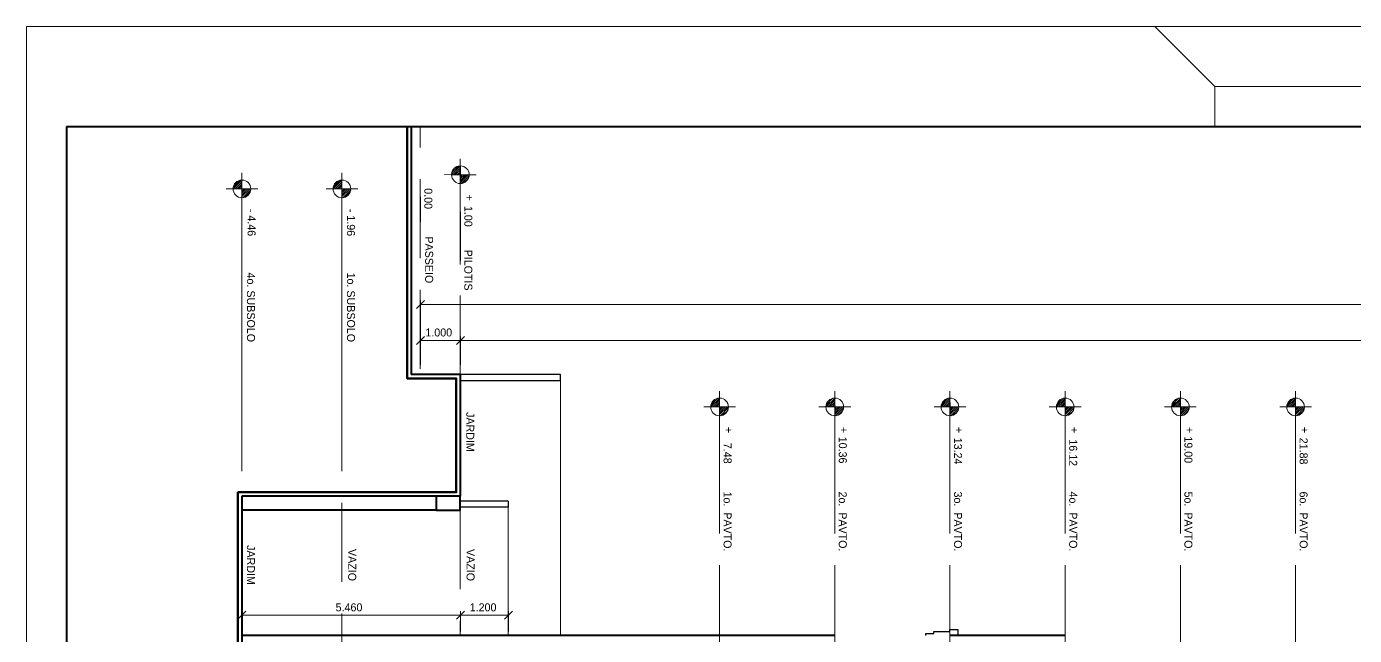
# Model space of a CAD drawing. Header units: metres. Extents: x -62 to 23, y -77 to 42.
# Drawn here: x -61.82 to -28.63, y 26.72 to 41.95 of the extents above; entities that cross this region are included whole.
import ezdxf
from ezdxf.enums import TextEntityAlignment as Align

# ---------------------------------------------------------------- set-up
doc = ezdxf.new("R2010")
doc.units = ezdxf.units.M
doc.header["$MEASUREMENT"] = 0
doc.linetypes.add('DGN Style 3', pattern=[2.76643, 1.976022, -0.790409])
for name, color, linetype, lineweight in [('1 - Eixos', 7, 'Continuous', 0), ('5 - Laje em Corte', 7, 'Continuous', 0), ('57 - Altimetria de Terrenos', 7, 'Continuous', 0), ('7 - Alvenaria', 7, 'Continuous', 0), ('Level 1-1', 7, 'Continuous', 0), ('Level 12', 7, 'Continuous', 0), ('Level 63', 7, 'Continuous', 0)]:
    doc.layers.add(name, color=color, linetype=linetype, lineweight=lineweight)
doc.styles.add('Style-CIVIL', font='CIVIL.shx')
doc.styles.add('Style-INTL_ENGINEERING', font='INTL_ENGINEERING.shx')
doc.dimstyles.get("Standard").update_dxf_attribs({"dimtxt": 0.18, "dimasz": 0.18, "dimexe": 0.18, "dimexo": 0.0625, "dimgap": 0.09, "dimtad": 0, "dimtih": 1, "dimtoh": 1, "dimdec": 4, "dimzin": 1, "dimdsep": 46, "dimtxsty": 'Standard', "dimcen": 0, "dimadec": 0, "dimazin": 0, "dimtfac": 1, "dimtdec": 4, "dimtofl": 0, "dimtmove": 0, "dimatfit": 3, "dimfxl": 0, "dimtolj": 1, "dimtzin": 1, "dimarcsym": 0})

# ---------------------------------------------------------------- blocks, each defined once
blk = doc.blocks.new('*U25')
at = {"layer": 'Level 12', "color": 131, "linetype": 'Continuous', "lineweight": 0}
for p, q in [((1.261, -0.268), (-1.261, 0.528)), ((0.881, -0.149), (1.001, 0.23)), ((0.931, 0.013), (1.042, -0.2)), ((0.947, 0.058), (1.086, -0.213)), ((0.991, 0.045), (1.1, -0.17)), ((0.66, -0.165), (0.738, -0.317)), ((0.664, -0.102), (0.797, -0.351)), ((0.697, -0.09), (0.823, -0.334)), ((0.74, -0.105), (0.837, -0.288)), ((0.881, -0.149), (0.761, -0.528)), ((0.786, -0.119), (0.851, -0.244)), ((0.83, -0.133), (0.864, -0.2)), ((0.876, -0.147), (0.878, -0.155)), ((0.89, -0.122), (0.908, -0.158)), ((0.904, -0.076), (0.952, -0.172)), ((0.918, -0.034), (0.997, -0.186)), ((1.059, -0.018), (1.089, -0.078))]:
    blk.add_line(p, q, dxfattribs=at)
at = {"layer": 'Level 12', "color": 131, "linetype": 'Continuous', "lineweight": 0, "flags": 128}
for points in [[(0.948, 0.062, -0.414214), (1.092, -0.215), (1.091, -0.215), (0.881, -0.149), (0.948, 0.063)], [(0.815, -0.359, -0.414214), (0.671, -0.082), (0.67, -0.083), (0.881, -0.149), (0.815, -0.359)]]:
    blk.add_lwpolyline(points, format="xyb", close=True, dxfattribs=at)
at = {"layer": 'Level 12', "color": 131, "linetype": 'Continuous', "lineweight": 0}
blk.add_circle((0.881, -0.149), 0.221, dxfattribs=at)
at = {"layer": 'Level 12', "color": 2, "linetype": 'Continuous', "lineweight": 13, "style": 'Style-CIVIL'}
blk.add_text('+', height=0.2, rotation=162.4862, dxfattribs=at).set_placement((0.368, -0.119))
blk = doc.blocks.new('*U26')
at = {"layer": 'Level 12', "color": 131, "linetype": 'Continuous', "lineweight": 0}
for p, q in [((1.261, -0.268), (-1.261, 0.528)), ((0.881, -0.149), (1.001, 0.23)), ((0.931, 0.013), (1.042, -0.2)), ((0.947, 0.058), (1.086, -0.213)), ((0.991, 0.045), (1.1, -0.17)), ((0.66, -0.165), (0.738, -0.317)), ((0.664, -0.102), (0.797, -0.351)), ((0.697, -0.09), (0.823, -0.334)), ((0.74, -0.105), (0.837, -0.288)), ((0.881, -0.149), (0.761, -0.528)), ((0.786, -0.119), (0.851, -0.244)), ((0.83, -0.133), (0.864, -0.2)), ((0.876, -0.147), (0.878, -0.155)), ((0.89, -0.122), (0.908, -0.158)), ((0.904, -0.076), (0.952, -0.172)), ((0.918, -0.034), (0.997, -0.186)), ((1.059, -0.018), (1.089, -0.078))]:
    blk.add_line(p, q, dxfattribs=at)
at = {"layer": 'Level 12', "color": 131, "linetype": 'Continuous', "lineweight": 0, "flags": 128}
for points in [[(0.948, 0.062, -0.414214), (1.092, -0.215), (1.091, -0.215), (0.881, -0.149), (0.948, 0.063)], [(0.815, -0.359, -0.414214), (0.671, -0.082), (0.67, -0.083), (0.881, -0.149), (0.815, -0.359)]]:
    blk.add_lwpolyline(points, format="xyb", close=True, dxfattribs=at)
at = {"layer": 'Level 12', "color": 131, "linetype": 'Continuous', "lineweight": 0}
blk.add_circle((0.881, -0.148), 0.221, dxfattribs=at)
at = {"layer": 'Level 12', "color": 2, "linetype": 'Continuous', "lineweight": 13, "style": 'Style-CIVIL'}
blk.add_text('+', height=0.2, rotation=162.4862, dxfattribs=at).set_placement((0.368, -0.119))
blk = doc.blocks.new('*U27')
at = {"layer": 'Level 12', "color": 131, "linetype": 'Continuous', "lineweight": 0}
for p, q in [((1.261, -0.268), (-1.261, 0.528)), ((0.881, -0.149), (1.001, 0.23)), ((0.931, 0.013), (1.042, -0.2)), ((0.947, 0.058), (1.086, -0.213)), ((0.991, 0.045), (1.1, -0.17)), ((0.66, -0.165), (0.738, -0.317)), ((0.664, -0.102), (0.797, -0.351)), ((0.697, -0.09), (0.823, -0.334)), ((0.74, -0.105), (0.837, -0.288)), ((0.881, -0.149), (0.761, -0.528)), ((0.786, -0.119), (0.851, -0.244)), ((0.83, -0.133), (0.864, -0.2)), ((0.876, -0.147), (0.878, -0.155)), ((0.89, -0.122), (0.908, -0.158)), ((0.904, -0.076), (0.952, -0.172)), ((0.918, -0.034), (0.997, -0.186)), ((1.059, -0.018), (1.089, -0.078))]:
    blk.add_line(p, q, dxfattribs=at)
at = {"layer": 'Level 12', "color": 131, "linetype": 'Continuous', "lineweight": 0, "flags": 128}
for points in [[(0.948, 0.062, -0.414214), (1.092, -0.215), (1.091, -0.215), (0.881, -0.149), (0.948, 0.063)], [(0.815, -0.359, -0.414214), (0.671, -0.082), (0.67, -0.083), (0.881, -0.149), (0.815, -0.359)]]:
    blk.add_lwpolyline(points, format="xyb", close=True, dxfattribs=at)
at = {"layer": 'Level 12', "color": 131, "linetype": 'Continuous', "lineweight": 0}
blk.add_circle((0.881, -0.148), 0.221, dxfattribs=at)
at = {"layer": 'Level 12', "color": 2, "linetype": 'Continuous', "lineweight": 13, "style": 'Style-CIVIL'}
blk.add_text('+', height=0.2, rotation=162.4862, dxfattribs=at).set_placement((0.368, -0.12))
blk = doc.blocks.new('*U28')
at = {"layer": 'Level 12', "color": 131, "linetype": 'Continuous', "lineweight": 0}
for p, q in [((1.261, -0.268), (-1.261, 0.528)), ((0.881, -0.149), (1.001, 0.23)), ((0.931, 0.013), (1.042, -0.2)), ((0.947, 0.058), (1.086, -0.213)), ((0.991, 0.045), (1.1, -0.17)), ((0.66, -0.165), (0.738, -0.317)), ((0.664, -0.102), (0.797, -0.351)), ((0.697, -0.09), (0.823, -0.334)), ((0.74, -0.105), (0.837, -0.288)), ((0.881, -0.149), (0.761, -0.528)), ((0.786, -0.119), (0.851, -0.244)), ((0.83, -0.133), (0.864, -0.2)), ((0.875, -0.147), (0.878, -0.155)), ((0.89, -0.122), (0.908, -0.158)), ((0.904, -0.076), (0.952, -0.172)), ((0.918, -0.034), (0.997, -0.186)), ((1.059, -0.018), (1.089, -0.078))]:
    blk.add_line(p, q, dxfattribs=at)
at = {"layer": 'Level 12', "color": 131, "linetype": 'Continuous', "lineweight": 0, "flags": 128}
for points in [[(0.948, 0.062, -0.414214), (1.092, -0.215), (1.091, -0.215), (0.881, -0.149), (0.948, 0.063)], [(0.815, -0.359, -0.414214), (0.671, -0.082), (0.67, -0.083), (0.881, -0.149), (0.815, -0.359)]]:
    blk.add_lwpolyline(points, format="xyb", close=True, dxfattribs=at)
at = {"layer": 'Level 12', "color": 131, "linetype": 'Continuous', "lineweight": 0}
blk.add_circle((0.881, -0.148), 0.221, dxfattribs=at)
at = {"layer": 'Level 12', "color": 2, "linetype": 'Continuous', "lineweight": 13, "style": 'Style-CIVIL'}
blk.add_text('+', height=0.2, rotation=162.4862, dxfattribs=at).set_placement((0.368, -0.12))
blk = doc.blocks.new('*D39')
at = {"layer": 'Defpoints'}
for p in [(-17.037, 35.003), (17.902, 35.003), (-51.977, 33.395), (17.902, 32.988)]:
    blk.add_point(p, dxfattribs=at)
at = {"layer": 'Level 1-1', "color": 2, "linetype": 'Continuous', "lineweight": 0}
for p, q in [((-52.077, 34.903), (-51.877, 35.103)), ((-51.977, 33.495), (-51.977, 35.103)), ((-51.977, 35.003), (17.902, 35.003)), ((18.002, 35.103), (17.802, 34.903)), ((17.902, 33.088), (17.902, 35.103))]:
    blk.add_line(p, q, dxfattribs=at)
at = {"layer": 'Level 1-1', "color": 2, "linetype": 'Continuous', "lineweight": 0, "style": 'Style-CIVIL'}
blk.add_text('69.880', height=0.2, dxfattribs=at).set_placement((-17.515, 35.203), align=Align.MIDDLE_LEFT)
blk = doc.blocks.new('_Oblique')
at = {"color": 0, "linetype": 'ByBlock', "lineweight": -2}
blk.add_line((0.5, 0.5), (-0.5, -0.5), dxfattribs=at)
blk = doc.blocks.new('*U40')
at = {"layer": 'Level 12', "color": 131, "linetype": 'Continuous', "lineweight": 0}
for p, q in [((0.851, -0.001), (0.851, 0.397)), ((1.249, 0), (-4.232, 0)), ((0.657, 0), (0.851, -0.195)), ((0.85, 0.169), (1.02, -0.001)), ((0.851, 0.216), (1.065, 0)), ((0.851, 0.12), (0.972, -0.001)), ((0.851, 0.076), (0.925, -0.001)), ((0.851, 0.028), (0.879, -0.001)), ((0.897, 0.217), (1.066, 0.045)), ((0.981, 0.178), (1.028, 0.13)), ((0.63, -0.021), (0.831, -0.219)), ((0.645, -0.082), (0.765, -0.204)), ((0.703, -0.001), (0.851, -0.147)), ((0.751, -0.001), (0.851, -0.1)), ((0.797, -0.001), (0.85, -0.054)), ((0.845, -0.001), (0.85, -0.007)), ((0.851, -0.001), (0.85, -0.398))]:
    blk.add_line(p, q, dxfattribs=at)
at = {"layer": 'Level 12', "color": 131, "linetype": 'Continuous', "lineweight": 0, "flags": 128}
for points in [[(0.851, -0.221, -0.414214), (0.63, 0), (0.63, -0.001), (0.851, -0.001), (0.851, -0.221)], [(0.851, 0.221, -0.414214), (1.072, 0), (1.071, -0.001), (0.851, -0.001), (0.851, 0.222)]]:
    blk.add_lwpolyline(points, format="xyb", close=True, dxfattribs=at)
at = {"layer": 'Level 12', "color": 131, "linetype": 'Continuous', "lineweight": 0}
blk.add_circle((0.851, 0), 0.221, dxfattribs=at)
blk = doc.blocks.new('*U41')
at = {"layer": 'Level 12', "color": 131, "linetype": 'Continuous', "lineweight": 0}
for p, q in [((0.851, -0.001), (0.851, 0.397)), ((1.249, 0), (-4.233, 0)), ((0.657, 0), (0.851, -0.195)), ((0.85, 0.169), (1.02, -0.001)), ((0.851, 0.216), (1.065, 0)), ((0.851, 0.12), (0.972, -0.001)), ((0.851, 0.076), (0.925, -0.001)), ((0.851, 0.028), (0.879, -0.001)), ((0.897, 0.217), (1.066, 0.045)), ((0.981, 0.178), (1.028, 0.13)), ((0.63, -0.021), (0.831, -0.219)), ((0.645, -0.082), (0.765, -0.204)), ((0.703, -0.001), (0.851, -0.147)), ((0.751, -0.001), (0.851, -0.1)), ((0.797, -0.001), (0.85, -0.054)), ((0.845, -0.001), (0.85, -0.007)), ((0.851, -0.001), (0.85, -0.398))]:
    blk.add_line(p, q, dxfattribs=at)
at = {"layer": 'Level 12', "color": 131, "linetype": 'Continuous', "lineweight": 0, "flags": 128}
for points in [[(0.851, -0.221, -0.414214), (0.63, 0), (0.63, -0.001), (0.851, -0.001), (0.851, -0.221)], [(0.851, 0.221, -0.414214), (1.072, 0), (1.071, -0.001), (0.851, -0.001), (0.851, 0.222)]]:
    blk.add_lwpolyline(points, format="xyb", close=True, dxfattribs=at)
at = {"layer": 'Level 12', "color": 131, "linetype": 'Continuous', "lineweight": 0}
blk.add_circle((0.851, 0), 0.221, dxfattribs=at)
blk = doc.blocks.new('*D150')
at = {"layer": 'Defpoints'}
for p in [(-56.437, 27.228), (-53.707, 27.228), (-56.437, 26.725), (-50.977, 26.725)]:
    blk.add_point(p, dxfattribs=at)
at = {"layer": 'Level 1-1', "color": 2, "linetype": 'Continuous', "lineweight": 0}
for p, q in [((-56.537, 27.128), (-56.337, 27.328)), ((-56.437, 26.825), (-56.437, 27.328)), ((-50.977, 27.228), (-56.437, 27.228)), ((-50.877, 27.328), (-51.077, 27.128)), ((-50.977, 26.825), (-50.977, 27.328))]:
    blk.add_line(p, q, dxfattribs=at)
at = {"layer": 'Level 1-1', "color": 2, "linetype": 'Continuous', "lineweight": 0, "style": 'Style-CIVIL'}
blk.add_text('5.460', height=0.2, dxfattribs=at).set_placement((-54.095, 27.428), align=Align.MIDDLE_LEFT)
blk = doc.blocks.new('*D149')
at = {"layer": 'Defpoints'}
for p in [(-50.977, 27.228), (-50.377, 27.228), (-50.977, 26.725), (-49.777, 26.725)]:
    blk.add_point(p, dxfattribs=at)
at = {"layer": 'Level 1-1', "color": 2, "linetype": 'Continuous', "lineweight": 0}
for p, q in [((-51.077, 27.128), (-50.877, 27.328)), ((-50.977, 26.825), (-50.977, 27.328)), ((-49.777, 27.228), (-50.977, 27.228)), ((-49.677, 27.328), (-49.877, 27.128)), ((-49.777, 26.825), (-49.777, 27.328))]:
    blk.add_line(p, q, dxfattribs=at)
at = {"layer": 'Level 1-1', "color": 2, "linetype": 'Continuous', "lineweight": 0, "style": 'Style-CIVIL'}
blk.add_text('1.200', height=0.2, dxfattribs=at).set_placement((-50.743, 27.428), align=Align.MIDDLE_LEFT)
blk = doc.blocks.new('*D152')
at = {"layer": 'Defpoints'}
for p in [(-16.537, 34.102), (17.902, 34.102), (-50.977, 33.395), (17.902, 32.988)]:
    blk.add_point(p, dxfattribs=at)
at = {"layer": 'Level 1-1', "color": 2, "linetype": 'Continuous', "lineweight": 0}
for p, q in [((-51.077, 34.002), (-50.877, 34.202)), ((-50.977, 33.495), (-50.977, 34.202)), ((18.002, 34.202), (17.802, 34.002)), ((17.902, 33.088), (17.902, 34.202)), ((-50.977, 34.102), (17.902, 34.102))]:
    blk.add_line(p, q, dxfattribs=at)
at = {"layer": 'Level 1-1', "color": 2, "linetype": 'Continuous', "lineweight": 0, "style": 'Style-CIVIL'}
blk.add_text('68.880', height=0.2, dxfattribs=at).set_placement((-17.015, 34.302), align=Align.MIDDLE_LEFT)
blk = doc.blocks.new('*D151')
at = {"layer": 'Defpoints'}
for p in [(-51.477, 34.102), (-50.977, 34.102), (-51.977, 33.395), (-50.977, 33.395)]:
    blk.add_point(p, dxfattribs=at)
at = {"layer": 'Level 1-1', "color": 2, "linetype": 'Continuous', "lineweight": 0}
for p, q in [((-52.077, 34.002), (-51.877, 34.202)), ((-51.977, 33.495), (-51.977, 34.202)), ((-50.877, 34.202), (-51.077, 34.002)), ((-50.977, 33.495), (-50.977, 34.202)), ((-51.977, 34.102), (-50.977, 34.102))]:
    blk.add_line(p, q, dxfattribs=at)
at = {"layer": 'Level 1-1', "color": 2, "linetype": 'Continuous', "lineweight": 0, "style": 'Style-CIVIL'}
blk.add_text('1.000', height=0.2, dxfattribs=at).set_placement((-51.851, 34.302), align=Align.MIDDLE_LEFT)
blk = doc.blocks.new('*D154')
at = {"layer": 'Level 1-1', "color": 2, "linetype": 'Continuous', "lineweight": 0}
blk.add_line((-50.977, 36.102), (-50.977, 37.316), dxfattribs=at)
at = {"layer": 'Level 1-1', "color": 2, "linetype": 'Continuous', "lineweight": 0, "style": 'Style-CIVIL'}
blk.add_text('1.00', height=0.2, rotation=270, dxfattribs=at).set_placement((-50.777, 37.467), align=Align.MIDDLE_LEFT)
blk = doc.blocks.new('TerminatorOpen')
at = {"color": 0, "linetype": 'ByBlock', "lineweight": -2}
for q in [(-1, 0.5), (-1, 0), (-1, -0.5)]:
    blk.add_line((0, 0), q, dxfattribs=at)
blk = doc.blocks.new('*D155')
at = {"layer": 'Level 1-1', "color": 2, "linetype": 'Continuous', "lineweight": 0}
blk.add_line((-44.497, 30.43), (-44.497, 31.371), dxfattribs=at)
at = {"layer": 'Level 1-1', "color": 2, "linetype": 'Continuous', "lineweight": 0, "style": 'Style-CIVIL'}
blk.add_text('7.48', height=0.2, rotation=270, dxfattribs=at).set_placement((-44.297, 31.541), align=Align.MIDDLE_LEFT)
blk = doc.blocks.new('*D156')
at = {"layer": 'Level 1-1', "color": 2, "linetype": 'Continuous', "lineweight": 0}
blk.add_line((-41.617, 30.43), (-41.617, 31.371), dxfattribs=at)
at = {"layer": 'Level 1-1', "color": 2, "linetype": 'Continuous', "lineweight": 0, "style": 'Style-CIVIL'}
blk.add_text('10.36', height=0.2, rotation=270, dxfattribs=at).set_placement((-41.417, 31.695), align=Align.MIDDLE_LEFT)
blk = doc.blocks.new('*D157')
at = {"layer": 'Level 1-1', "color": 2, "linetype": 'Continuous', "lineweight": 0}
blk.add_line((-38.737, 30.43), (-38.737, 31.371), dxfattribs=at)
at = {"layer": 'Level 1-1', "color": 2, "linetype": 'Continuous', "lineweight": 0, "style": 'Style-CIVIL'}
blk.add_text('13.24', height=0.2, rotation=270, dxfattribs=at).set_placement((-38.537, 31.67), align=Align.MIDDLE_LEFT)
blk = doc.blocks.new('*D158')
at = {"layer": 'Level 1-1', "color": 2, "linetype": 'Continuous', "lineweight": 0}
blk.add_line((-35.857, 30.43), (-35.857, 31.371), dxfattribs=at)
at = {"layer": 'Level 1-1', "color": 2, "linetype": 'Continuous', "lineweight": 0, "style": 'Style-CIVIL'}
blk.add_text('16.12', height=0.2, rotation=270, dxfattribs=at).set_placement((-35.657, 31.629), align=Align.MIDDLE_LEFT)
blk = doc.blocks.new('*D159')
at = {"layer": 'Level 1-1', "color": 2, "linetype": 'Continuous', "lineweight": 0}
blk.add_line((-32.977, 30.43), (-32.977, 31.371), dxfattribs=at)
at = {"layer": 'Level 1-1', "color": 2, "linetype": 'Continuous', "lineweight": 0, "style": 'Style-CIVIL'}
blk.add_text('19.00', height=0.2, rotation=270, dxfattribs=at).set_placement((-32.777, 31.702), align=Align.MIDDLE_LEFT)
blk = doc.blocks.new('*D160')
at = {"layer": 'Level 1-1', "color": 2, "linetype": 'Continuous', "lineweight": 0}
blk.add_line((-30.097, 30.43), (-30.097, 31.371), dxfattribs=at)
at = {"layer": 'Level 1-1', "color": 2, "linetype": 'Continuous', "lineweight": 0, "style": 'Style-CIVIL'}
blk.add_text('21.88', height=0.2, rotation=270, dxfattribs=at).set_placement((-29.897, 31.67), align=Align.MIDDLE_LEFT)
blk = doc.blocks.new('*D161')
at = {"layer": 'Level 1-1', "color": 2, "linetype": 'Continuous', "lineweight": 0}
blk.add_line((-27.217, 30.43), (-27.217, 31.371), dxfattribs=at)
at = {"layer": 'Level 1-1', "color": 2, "linetype": 'Continuous', "lineweight": 0, "style": 'Style-CIVIL'}
blk.add_text('24.76', height=0.2, rotation=270, dxfattribs=at).set_placement((-27.017, 31.73), align=Align.MIDDLE_LEFT)
blk = doc.blocks.new('*D162')
at = {"layer": 'Level 1-1', "color": 2, "linetype": 'Continuous', "lineweight": 0}
blk.add_line((-24.337, 30.43), (-24.337, 31.371), dxfattribs=at)
at = {"layer": 'Level 1-1', "color": 2, "linetype": 'Continuous', "lineweight": 0, "style": 'Style-CIVIL'}
blk.add_text('27.64', height=0.2, rotation=270, dxfattribs=at).set_placement((-24.137, 31.73), align=Align.MIDDLE_LEFT)
blk = doc.blocks.new('*D163')
at = {"layer": 'Level 1-1', "color": 2, "linetype": 'Continuous', "lineweight": 0}
blk.add_line((-21.457, 30.43), (-21.457, 31.371), dxfattribs=at)
at = {"layer": 'Level 1-1', "color": 2, "linetype": 'Continuous', "lineweight": 0, "style": 'Style-CIVIL'}
blk.add_text('30.52', height=0.2, rotation=270, dxfattribs=at).set_placement((-21.257, 31.736), align=Align.MIDDLE_LEFT)
blk = doc.blocks.new('*D164')
at = {"layer": 'Level 1-1', "color": 2, "linetype": 'Continuous', "lineweight": 0}
blk.add_line((-18.577, 30.43), (-18.577, 31.371), dxfattribs=at)
at = {"layer": 'Level 1-1', "color": 2, "linetype": 'Continuous', "lineweight": 0, "style": 'Style-CIVIL'}
blk.add_text('33.40', height=0.2, rotation=270, dxfattribs=at).set_placement((-18.377, 31.736), align=Align.MIDDLE_LEFT)
blk = doc.blocks.new('*D165')
at = {"layer": 'Level 1-1', "color": 2, "linetype": 'Continuous', "lineweight": 0}
blk.add_line((-15.697, 30.43), (-15.697, 31.371), dxfattribs=at)
at = {"layer": 'Level 1-1', "color": 2, "linetype": 'Continuous', "lineweight": 0, "style": 'Style-CIVIL'}
blk.add_text('36.28', height=0.2, rotation=270, dxfattribs=at).set_placement((-15.497, 31.73), align=Align.MIDDLE_LEFT)
blk = doc.blocks.new('*D166')
at = {"layer": 'Level 1-1', "color": 2, "linetype": 'Continuous', "lineweight": 0}
blk.add_line((-12.817, 30.43), (-12.817, 31.371), dxfattribs=at)
at = {"layer": 'Level 1-1', "color": 2, "linetype": 'Continuous', "lineweight": 0, "style": 'Style-CIVIL'}
blk.add_text('39.16', height=0.2, rotation=270, dxfattribs=at).set_placement((-12.617, 31.68), align=Align.MIDDLE_LEFT)
blk = doc.blocks.new('*D167')
at = {"layer": 'Level 1-1', "color": 2, "linetype": 'Continuous', "lineweight": 0}
blk.add_line((-9.937, 30.43), (-9.937, 31.371), dxfattribs=at)
at = {"layer": 'Level 1-1', "color": 2, "linetype": 'Continuous', "lineweight": 0, "style": 'Style-CIVIL'}
blk.add_text('42.04', height=0.2, rotation=270, dxfattribs=at).set_placement((-9.737, 31.736), align=Align.MIDDLE_LEFT)
blk = doc.blocks.new('*D168')
at = {"layer": 'Level 1-1', "color": 2, "linetype": 'Continuous', "lineweight": 0}
blk.add_line((-7.057, 30.43), (-7.057, 31.371), dxfattribs=at)
at = {"layer": 'Level 1-1', "color": 2, "linetype": 'Continuous', "lineweight": 0, "style": 'Style-CIVIL'}
blk.add_text('44.92', height=0.2, rotation=270, dxfattribs=at).set_placement((-6.857, 31.721), align=Align.MIDDLE_LEFT)
blk = doc.blocks.new('*D169')
at = {"layer": 'Level 1-1', "color": 2, "linetype": 'Continuous', "lineweight": 0}
blk.add_line((-4.177, 30.43), (-4.177, 31.371), dxfattribs=at)
at = {"layer": 'Level 1-1', "color": 2, "linetype": 'Continuous', "lineweight": 0, "style": 'Style-CIVIL'}
blk.add_text('47.80', height=0.2, rotation=270, dxfattribs=at).set_placement((-3.977, 31.736), align=Align.MIDDLE_LEFT)
blk = doc.blocks.new('*D170')
at = {"layer": 'Level 1-1', "color": 2, "linetype": 'Continuous', "lineweight": 0}
blk.add_line((-1.297, 30.43), (-1.297, 31.371), dxfattribs=at)
at = {"layer": 'Level 1-1', "color": 2, "linetype": 'Continuous', "lineweight": 0, "style": 'Style-CIVIL'}
blk.add_text('50.68', height=0.2, rotation=270, dxfattribs=at).set_placement((-1.097, 31.746), align=Align.MIDDLE_LEFT)
blk = doc.blocks.new('*D171')
at = {"layer": 'Level 1-1', "color": 2, "linetype": 'Continuous', "lineweight": 0}
blk.add_line((1.583, 30.43), (1.583, 31.371), dxfattribs=at)
at = {"layer": 'Level 1-1', "color": 2, "linetype": 'Continuous', "lineweight": 0, "style": 'Style-CIVIL'}
blk.add_text('53.56', height=0.2, rotation=270, dxfattribs=at).set_placement((1.783, 31.73), align=Align.MIDDLE_LEFT)
blk = doc.blocks.new('*D172')
at = {"layer": 'Level 1-1', "color": 2, "linetype": 'Continuous', "lineweight": 0}
blk.add_line((4.463, 30.43), (4.463, 31.371), dxfattribs=at)
at = {"layer": 'Level 1-1', "color": 2, "linetype": 'Continuous', "lineweight": 0, "style": 'Style-CIVIL'}
blk.add_text('56.44', height=0.2, rotation=270, dxfattribs=at).set_placement((4.663, 31.73), align=Align.MIDDLE_LEFT)
blk = doc.blocks.new('*D173')
at = {"layer": 'Level 1-1', "color": 2, "linetype": 'Continuous', "lineweight": 0}
blk.add_line((7.343, 30.43), (7.343, 31.371), dxfattribs=at)
at = {"layer": 'Level 1-1', "color": 2, "linetype": 'Continuous', "lineweight": 0, "style": 'Style-CIVIL'}
blk.add_text('59.32', height=0.2, rotation=270, dxfattribs=at).set_placement((7.543, 31.721), align=Align.MIDDLE_LEFT)
blk = doc.blocks.new('*D174')
at = {"layer": 'Level 1-1', "color": 2, "linetype": 'Continuous', "lineweight": 0}
blk.add_line((10.223, 30.43), (10.223, 31.371), dxfattribs=at)
at = {"layer": 'Level 1-1', "color": 2, "linetype": 'Continuous', "lineweight": 0, "style": 'Style-CIVIL'}
blk.add_text('62.20', height=0.2, rotation=270, dxfattribs=at).set_placement((10.423, 31.746), align=Align.MIDDLE_LEFT)
blk = doc.blocks.new('*D175')
at = {"layer": 'Level 1-1', "color": 2, "linetype": 'Continuous', "lineweight": 0}
blk.add_line((13.103, 30.443), (13.103, 31.344), dxfattribs=at)
at = {"layer": 'Level 1-1', "color": 2, "linetype": 'Continuous', "lineweight": 0, "style": 'Style-CIVIL'}
blk.add_text('65.08', height=0.2, rotation=270, dxfattribs=at).set_placement((13.303, 31.719), align=Align.MIDDLE_LEFT)
blk = doc.blocks.new('*D176')
at = {"layer": 'Level 1-1', "color": 2, "linetype": 'Continuous', "lineweight": 0}
blk.add_line((17.903, 30.443), (17.903, 31.526), dxfattribs=at)
at = {"layer": 'Level 1-1', "color": 2, "linetype": 'Continuous', "lineweight": 0, "style": 'Style-CIVIL'}
blk.add_text('69.88', height=0.2, rotation=270, dxfattribs=at).set_placement((18.103, 31.885), align=Align.MIDDLE_LEFT)
blk = doc.blocks.new('*D153')
at = {"layer": 'Level 1-1', "color": 2, "linetype": 'Continuous', "lineweight": 0}
blk.add_line((-51.977, 37.067), (-51.977, 37.691), dxfattribs=at)
at = {"layer": 'Level 1-1', "color": 2, "linetype": 'Continuous', "lineweight": 0, "style": 'Style-CIVIL'}
blk.add_text('0.00', height=0.2, rotation=270, dxfattribs=at).set_placement((-51.777, 37.909), align=Align.MIDDLE_LEFT)

msp = doc.modelspace()

# ---------------------------------------------------------------- linework, layer by layer
at = {"layer": '1 - Eixos', "color": 91, "linetype": 'DGN Style 3', "lineweight": 0}
for p, q in [((-51.9773, 33.3951), (-51.9774, 39.4515)), ((-50.9773, 33.2527), (-50.9774, 36.0015)), ((-56.4373, 32.8096), (-56.4373, 30.2041)), ((-53.9373, 32.8096), (-53.9373, 23.289)), ((-44.4973, 26.5096), (-44.4974, 30.1932)), ((-41.6173, 26.5096), (-41.6174, 30.1932)), ((-38.7373, 26.5096), (-38.7374, 30.1932)), ((-35.8573, 26.5096), (-35.8574, 30.1932)), ((-32.9773, 26.5096), (-32.9774, 30.1932)), ((-30.0973, 26.5096), (-30.0974, 30.1932))]:
    msp.add_line(p, q, dxfattribs=at)
at = {"layer": '5 - Laje em Corte', "color": 1, "linetype": 'Continuous', "lineweight": 40}
for p, q in [((-52.2062, 39.4515), (-52.2062, 33.2527)), ((-50.9773, 33.2527), (-52.2062, 33.2527)), ((-50.9773, 33.2527), (-50.9773, 30.2041)), ((-51.5773, 30.2041), (-56.4373, 30.2041)), ((-56.4373, 30.2041), (-56.4373, 2.0065)), ((-51.5773, 29.8541), (-56.4373, 29.8541)), ((-50.9773, 26.7246), (-56.4373, 26.7246)), ((-47.7373, 26.7246), (-50.9773, 26.7246)), ((-44.4973, 26.7246), (-47.7373, 26.7246)), ((-41.6173, 26.7246), (-44.4973, 26.7246)), ((-35.8573, 26.7246), (-38.7373, 26.7246))]:
    msp.add_line(p, q, dxfattribs=at)
at = {"layer": '5 - Laje em Corte', "color": 1, "linetype": 'DGN Style 3', "lineweight": 0}
msp.add_line((-50.9773, 29.8541), (-50.9773, 26.7246), dxfattribs=at)
at = {"layer": '5 - Laje em Corte', "color": 1, "linetype": 'Continuous', "lineweight": 140, "flags": 128}
msp.add_lwpolyline([(-52.3062, 39.4515), (-52.3062, 33.1527), (-51.0773, 33.1527), (-51.0773, 30.3041), (-56.5373, 30.3041), (-56.5373, 1.9065), (-51.0773, 1.9065), (-51.0773, -6.1239), (-53.0762, -6.1239), (-53.0762, -8.4253), (-53.2262, -8.4253), (-53.2262, -13.2486)], dxfattribs=at)
at = {"layer": '5 - Laje em Corte', "color": 1, "linetype": 'Continuous', "lineweight": 40, "flags": 128}
msp.add_lwpolyline([(-51.5773, 30.2041), (-51.5773, 29.8541), (-50.9773, 29.8541), (-50.9773, 30.2041)], close=True, dxfattribs=at)
at = {"layer": '57 - Altimetria de Terrenos', "color": 7, "linetype": 'Continuous', "lineweight": 30}
for p, q in [((-49.7773, 30.0797), (-50.9773, 30.0797)), ((-49.7773, 29.9297), (-50.9773, 29.9297)), ((-49.7773, 30.0797), (-49.7773, 29.9297))]:
    msp.add_line(p, q, dxfattribs=at)
at = {"layer": '57 - Altimetria de Terrenos', "color": 7, "linetype": 'Continuous', "lineweight": 13}
msp.add_line((-49.7773, 29.9297), (-49.7773, 26.7246), dxfattribs=at)
at = {"layer": '7 - Alvenaria', "color": 7, "linetype": 'Continuous', "lineweight": 13}
msp.add_line((-48.4773, 33.1027), (-48.4773, 26.7246), dxfattribs=at)
at = {"layer": '7 - Alvenaria', "color": 7, "linetype": 'Continuous', "lineweight": 30, "flags": 128}
for points in [[(-50.9773, 33.1027), (-48.4773, 33.1027), (-48.4773, 33.2527), (-50.9773, 33.2527)], [(-39.3373, 26.7246), (-39.3373, 26.7746), (-39.1373, 26.7746), (-39.1373, 26.8246), (-38.7373, 26.8246), (-38.7373, 26.8746), (-38.5373, 26.8746), (-38.5373, 26.7246)]]:
    msp.add_lwpolyline(points, dxfattribs=at)
at = {"layer": 'Level 63', "color": 131, "linetype": 'Continuous', "lineweight": 0}
for q in [(-33.6205, 41.9525), (-32.1205, 39.4525), (22.2805, 40.4525)]:
    msp.add_line((-32.1205, 40.4525), q, dxfattribs=at)
at = {"layer": 'Level 63', "color": 131, "linetype": 'Continuous', "lineweight": 40}
for q in [(-60.8205, -75.9485), (21.2805, 39.4515)]:
    msp.add_line((-60.8205, 39.4525), q, dxfattribs=at)
at = {"layer": 'Level 63', "color": 131, "linetype": 'Continuous', "lineweight": 0, "flags": 128}
msp.add_lwpolyline([(22.2795, -76.9485), (22.2795, 41.9525), (-61.8205, 41.9525), (-61.8205, -76.9485)], close=True, dxfattribs=at)
at = {"layer": 'Level 63', "color": 131, "linetype": 'Continuous', "lineweight": 13, "flags": 128}
msp.add_lwpolyline([(21.2805, 39.4515), (21.2805, -13.2486), (-60.8219, -13.2486), (-60.8219, 39.4515)], close=True, dxfattribs=at)

# ---------------------------------------------------------------- block references
at = {"layer": 'Level 12', "color": 131, "linetype": 'Continuous', "lineweight": 0}
for name, p, xscale, yscale, zscale, rotation in [('*U25', (-50.8535, 37.3629), 0.9999984817853872, 0.9999984817853872, 0.9999984817853872, 107.5137445045104), ('*U41', (-56.4369, 37.0421), 1.000004656620783, 1.000004656620783, 1.000004656620783, 90), ('*U40', (-53.9369, 37.0421), 1.000004656620783, 1.000004656620783, 1.000004656620783, 90), ('*U25', (-44.3735, 31.5546), 0.9999984817853872, 0.9999984817853872, 0.9999984817853872, 107.5137445045104), ('*U25', (-41.4935, 31.5546), 0.9999984817853872, 0.9999984817853872, 0.9999984817853872, 107.5137445045104), ('*U26', (-38.6135, 31.5546), 0.9999984817853872, 0.9999984817853872, 0.9999984817853872, 107.5137445045104), ('*U26', (-35.7335, 31.5546), 0.9999984817853872, 0.9999984817853872, 0.9999984817853872, 107.5137445045104), ('*U27', (-32.8535, 31.5546), 0.9999984817853872, 0.9999984817853872, 0.9999984817853872, 107.5137445045104), ('*U28', (-29.9735, 31.5546), 0.9999984817853872, 0.9999984817853872, 0.9999984817853872, 107.5137445045104)]:
    msp.add_blockref(name, p, dxfattribs=dict(at, xscale=xscale, yscale=yscale, zscale=zscale, rotation=rotation))

# ---------------------------------------------------------------- texts
at = {"layer": 'Level 12', "color": 2, "linetype": 'Continuous', "lineweight": 13, "style": 'Style-CIVIL'}
for s, p in [('- 4.46', (-56.2951, 37.3942)), ('- 1.96', (-53.8103, 37.3942)), ('4o. SUBSOLO', (-56.3103, 35.8004)), ('1o. SUBSOLO', (-53.8103, 35.8004))]:
    msp.add_text(s, height=0.2, rotation=269.99999, dxfattribs=at).set_placement(p)
for s, p in [('PASSEIO', (-51.7564, 36.7032)), ('PILOTIS', (-50.7773, 36.3729)), ('JARDIM', (-50.7294, 32.31)), ('1o.  PAVTO. ', (-44.2973, 30.3232)), ('2o.  PAVTO.', (-41.4173, 30.3232)), ('3o.  PAVTO.', (-38.5373, 30.3232)), ('4o.  PAVTO.', (-35.6573, 30.3232)), ('5o.  PAVTO.', (-32.7773, 30.3232)), ('6o.  PAVTO.', (-29.8973, 30.3232))]:
    msp.add_text(s, height=0.1995, rotation=269.99998, dxfattribs=at).set_placement(p, align=Align.MIDDLE_LEFT)
at = {"layer": 'Level 12', "color": 2, "linetype": 'Continuous', "lineweight": 13, "char_height": 0.2, "attachment_point": 5, "rotation": 270, "line_spacing_factor": 1.200006, "style": 'Style-INTL_ENGINEERING'}
for s, insert in [('JARDIM\\P', (-56.213, 28.4861)), ('VAZIO\\P', (-53.6818, 28.4861)), ('VAZIO\\P', (-50.7227, 28.4861))]:
    msp.add_mtext(s, dxfattribs=dict(at, insert=insert))

# ---------------------------------------------------------------- dimensions: what is measured, and where the dimension line sits
at = {"layer": 'Level 1-1', "color": 2, "linetype": 'Continuous', "lineweight": 0}
for feature_location, offset, origin, picture, middle in [((-51.9773469491, 36.9671694864), (0.0000002151, 0.7240499997), (-51.9773469491, 36.9671694864), '*D153', (-51.7773467611, 37.5998808439)), ((-50.9774, 36.0015), (0, 1.3143), (-51.9773, 36.9672), '*D154', (-50.7774, 37.1914)), ((-44.4973, 30.3302), (0, 1.0409), (-51.9773, 36.9672), '*D155', (-44.2973, 31.2561)), ((-41.6173, 30.3302), (0, 1.0409), (-51.9773, 36.9672), '*D156', (-41.4173, 31.3333)), ((-38.7373, 30.3302), (0, 1.0409), (-51.9773, 36.9672), '*D157', (-38.5373, 31.3207)), ((-35.8573, 30.3302), (0, 1.0409), (-51.9773, 36.9672), '*D158', (-35.6573, 31.3002)), ((-32.9773, 30.3302), (0, 1.0409), (-51.9773, 36.9672), '*D159', (-32.7773, 31.3364)), ((-30.0973, 30.3302), (0, 1.0409), (-51.9773, 36.9672), '*D160', (-29.8973, 31.3207)), ((-27.2173, 30.3302), (0, 1.0409), (-51.9773, 36.9672), '*D161', (-27.0173, 31.3506)), ((-24.3373, 30.3302), (0, 1.0409), (-51.9773, 36.9672), '*D162', (-24.1373, 31.3506)), ((-21.4574, 30.3302), (0, 1.0409), (-51.9773, 36.9672), '*D163', (-21.2574, 31.3538)), ((-18.5774, 30.3302), (0, 1.0409), (-51.9773, 36.9672), '*D164', (-18.3774, 31.3538)), ((-15.6973, 30.3302), (0, 1.0409), (-51.9773, 36.9672), '*D165', (-15.4973, 31.3506)), ((-12.8173, 30.3302), (0, 1.0409), (-51.9773, 36.9672), '*D166', (-12.6173, 31.3254)), ((-9.9373, 30.3302), (0, 1.0409), (-51.9773, 36.9672), '*D167', (-9.7373, 31.3538)), ((-7.0573, 30.3302), (0, 1.0409), (-51.9773, 36.9672), '*D168', (-6.8573, 31.3459)), ((-4.1773, 30.3302), (0, 1.0409), (-51.9773, 36.9672), '*D169', (-3.9773, 31.3538)), ((-1.2973, 30.3302), (0, 1.0409), (-51.9773, 36.9672), '*D170', (-1.0973, 31.3585)), ((1.5827, 30.3302), (0, 1.0409), (-51.9773, 36.9672), '*D171', (1.7827, 31.3506)), ((4.4627, 30.3302), (0, 1.0409), (-51.9773, 36.9672), '*D172', (4.6627, 31.3506)), ((7.3427, 30.3302), (0, 1.0409), (-51.9773, 36.9672), '*D173', (7.5427, 31.3459)), ((10.2227, 30.3302), (0, 1.0409), (-51.9773, 36.9672), '*D174', (10.4227, 31.3585)), ((13.1026, 30.3432), (0, 1.0007), (-51.9773, 36.9672), '*D175', (13.3026, 31.3313)), ((17.9026, 30.3432), (0, 1.1823), (-51.9773, 36.9672), '*D176', (18.1026, 31.505))]:
    dim = msp.add_ordinate_dim(feature_location=feature_location, offset=offset, dtype=0, origin=origin, dimstyle='Standard', override={"dimtxt": 0.2, "dimasz": 0.2, "dimexe": 0.1, "dimexo": 0.1, "dimgap": 0.1, "dimtad": 1, "dimtih": 0, "dimtoh": 0, "dimdec": 2, "dimzin": 3, "dimtxsty": 'Style-CIVIL', "dimblk": 'TerminatorOpen', "dimclre": 2, "dimtdec": 2, "dimatfit": 1, "dimtolj": 0, "dimtzin": 3, "dimlwe": 0}, dxfattribs=at)
    dim.commit()
    dim.dimension.update_dxf_attribs({"geometry": picture, "text_midpoint": middle})
for base, p1, p2, picture, middle in [((17.9024, 35.0028), (-51.9773, 33.3951), (17.9024, 32.9879), '*D39', (-17.0375, 35.0028)), ((-50.9773, 34.102), (-51.9773, 33.3951), (-50.9773, 33.3951), '*D151', (-51.4773, 34.102)), ((17.9024, 34.102), (-50.9773, 33.3951), (17.9024, 32.9879), '*D152', (-16.5375, 34.102))]:
    dim = msp.add_linear_dim(base=base, p1=p1, p2=p2, dimstyle='Standard', override={"dimtxt": 0.2, "dimasz": 0.2, "dimexe": 0.1, "dimexo": 0.1, "dimgap": 0.1, "dimtad": 1, "dimtih": 0, "dimtoh": 0, "dimdec": 3, "dimzin": 3, "dimtxsty": 'Style-CIVIL', "dimblk": 'Oblique', "dimclre": 2, "dimtdec": 3, "dimatfit": 1, "dimfrac": 2, "dimtolj": 0, "dimtzin": 3, "dimlwe": 0}, dxfattribs=at)
    dim.commit()
    dim.dimension.update_dxf_attribs({"geometry": picture, "text_midpoint": middle})
for base, p1, p2, picture, middle in [((-56.4373, 27.2277), (-50.9773, 26.7246), (-56.4373, 26.7246), '*D150', (-53.7073, 27.2277)), ((-50.9773, 27.2277), (-49.7773, 26.7246), (-50.9773, 26.7246), '*D149', (-50.3773, 27.2277))]:
    dim = msp.add_linear_dim(base=base, p1=p1, p2=p2, angle=180, dimstyle='Standard', override={"dimtxt": 0.2, "dimasz": 0.2, "dimexe": 0.1, "dimexo": 0.1, "dimgap": 0.1, "dimtad": 1, "dimtih": 0, "dimtoh": 0, "dimdec": 3, "dimzin": 3, "dimtxsty": 'Style-CIVIL', "dimblk": 'Oblique', "dimclre": 2, "dimtdec": 3, "dimatfit": 1, "dimfrac": 2, "dimtolj": 0, "dimtzin": 3, "dimlwe": 0}, dxfattribs=at)
    dim.commit()
    dim.dimension.update_dxf_attribs({"geometry": picture, "text_midpoint": middle})

doc.saveas('drawing.dxf')
